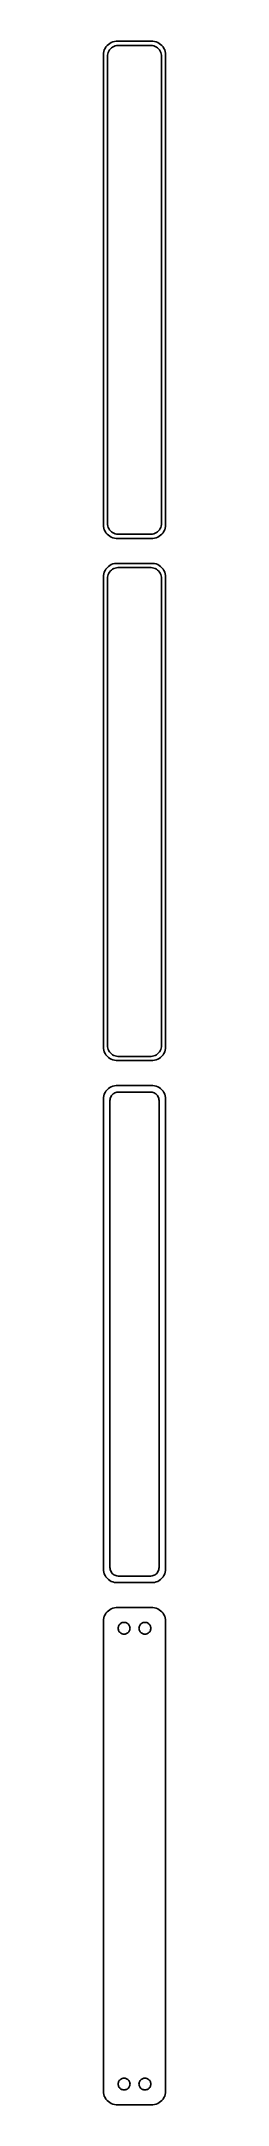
# Model space of a CAD drawing. Header units: metres. Extents: x -11 to 11, y 666 to 1413.
import ezdxf

# ---------------------------------------------------------------- set-up
doc = ezdxf.new("R2010")
doc.units = ezdxf.units.M

msp = doc.modelspace()

# ---------------------------------------------------------------- linework, layer by layer
for p, q in [((-9.43712, 1411.85), (-9.89484, 1411.42)), ((-8.92912, 1412.22), (-9.43712, 1411.85)), ((-8.37889, 1412.52), (-8.92912, 1412.22)), ((-7.79507, 1412.76), (-8.37889, 1412.52)), ((-7.1869, 1412.91), (-7.79507, 1412.76)), ((-6.56395, 1412.99), (-7.1869, 1412.91)), ((6.56395, 1412.99), (-6.56395, 1412.99)), ((7.1869, 1412.91), (6.56395, 1412.99)), ((7.79507, 1412.76), (7.1869, 1412.91)), ((8.37889, 1412.52), (7.79507, 1412.76)), ((8.92912, 1412.22), (8.37889, 1412.52)), ((9.43712, 1411.85), (8.92912, 1412.22)), ((9.89484, 1411.42), (9.43712, 1411.85)), ((-11.2106, 1408.63), (-11.25, 1408)), ((-11.25, 1408), (-11.25, 1238)), ((-11.0929, 1409.24), (-11.2106, 1408.63)), ((-10.8989, 1409.84), (-11.0929, 1409.24)), ((-10.6315, 1410.41), (-10.8989, 1409.84)), ((-10.2951, 1410.94), (-10.6315, 1410.41)), ((-9.89484, 1411.42), (-10.2951, 1410.94)), ((-9.75, 1407.5), (-9.71844, 1408)), ((-9.75, 1238.5), (-9.75, 1407.5)), ((-9.71844, 1408), (-9.62433, 1408.49)), ((-9.62433, 1408.49), (-9.4691, 1408.97)), ((-9.4691, 1408.97), (-9.25522, 1409.43)), ((-9.25522, 1409.43), (-8.98605, 1409.85)), ((-8.98605, 1409.85), (-8.66586, 1410.24)), ((-8.66586, 1410.24), (-8.29968, 1410.58)), ((-8.29968, 1410.58), (-7.8933, 1410.88)), ((-7.8933, 1410.88), (-7.45311, 1411.12)), ((-7.45311, 1411.12), (-6.98605, 1411.3)), ((-6.98605, 1411.3), (-6.49951, 1411.43)), ((-6.49951, 1411.43), (-6.00116, 1411.49)), ((-6.00116, 1411.49), (6.00116, 1411.49)), ((6.00116, 1411.49), (6.49951, 1411.43)), ((6.49951, 1411.43), (6.98605, 1411.3)), ((6.98605, 1411.3), (7.45311, 1411.12)), ((7.45311, 1411.12), (7.8933, 1410.88)), ((7.8933, 1410.88), (8.29968, 1410.58)), ((8.29968, 1410.58), (8.66586, 1410.24)), ((8.66586, 1410.24), (8.98605, 1409.85)), ((8.98605, 1409.85), (9.25522, 1409.43)), ((9.25522, 1409.43), (9.4691, 1408.97)), ((9.4691, 1408.97), (9.62433, 1408.49)), ((9.62433, 1408.49), (9.71844, 1408)), ((9.71844, 1408), (9.75, 1407.5)), ((9.75, 1407.5), (9.75, 1238.5)), ((10.2951, 1410.94), (9.89484, 1411.42)), ((10.6315, 1410.41), (10.2951, 1410.94)), ((10.8989, 1409.84), (10.6315, 1410.41)), ((11.0929, 1409.24), (10.8989, 1409.84)), ((11.2106, 1408.63), (11.0929, 1409.24)), ((11.25, 1408), (11.2106, 1408.63)), ((11.25, 1238), (11.25, 1408)), ((-11.25, 1238), (-11.2106, 1237.37)), ((-11.2106, 1237.37), (-11.0929, 1236.76)), ((-11.0929, 1236.76), (-10.8989, 1236.16)), ((-10.8989, 1236.16), (-10.6315, 1235.59)), ((-10.6315, 1235.59), (-10.2951, 1235.06)), ((-10.2951, 1235.06), (-9.89484, 1234.58)), ((-9.89484, 1234.58), (-9.43712, 1234.15)), ((-9.71844, 1238), (-9.75, 1238.5)), ((-9.62433, 1237.51), (-9.71844, 1238)), ((-9.4691, 1237.03), (-9.62433, 1237.51)), ((-9.25522, 1236.57), (-9.4691, 1237.03)), ((-9.43712, 1234.15), (-8.92912, 1233.78)), ((-8.98605, 1236.15), (-9.25522, 1236.57)), ((-8.66586, 1235.76), (-8.98605, 1236.15)), ((-8.92912, 1233.78), (-8.37889, 1233.48)), ((-8.29968, 1235.42), (-8.66586, 1235.76)), ((-8.37889, 1233.48), (-7.79507, 1233.24)), ((-7.8933, 1235.12), (-8.29968, 1235.42)), ((-7.45311, 1234.88), (-7.8933, 1235.12)), ((-7.79507, 1233.24), (-7.1869, 1233.09)), ((-6.98605, 1234.7), (-7.45311, 1234.88)), ((-7.1869, 1233.09), (-6.56395, 1233.01)), ((-6.49951, 1234.57), (-6.98605, 1234.7)), ((-6.56395, 1233.01), (6.56395, 1233.01)), ((-6.00116, 1234.51), (-6.49951, 1234.57)), ((6.00116, 1234.51), (-6.00116, 1234.51)), ((6.49951, 1234.57), (6.00116, 1234.51)), ((6.98605, 1234.7), (6.49951, 1234.57)), ((6.56395, 1233.01), (7.1869, 1233.09)), ((7.45311, 1234.88), (6.98605, 1234.7)), ((7.1869, 1233.09), (7.79507, 1233.24)), ((7.8933, 1235.12), (7.45311, 1234.88)), ((7.79507, 1233.24), (8.37889, 1233.48)), ((8.29968, 1235.42), (7.8933, 1235.12)), ((8.66586, 1235.76), (8.29968, 1235.42)), ((8.37889, 1233.48), (8.92912, 1233.78)), ((8.98605, 1236.15), (8.66586, 1235.76)), ((8.92912, 1233.78), (9.43712, 1234.15)), ((9.25522, 1236.57), (8.98605, 1236.15)), ((9.4691, 1237.03), (9.25522, 1236.57)), ((9.43712, 1234.15), (9.89484, 1234.58)), ((9.62433, 1237.51), (9.4691, 1237.03)), ((9.71844, 1238), (9.62433, 1237.51)), ((9.75, 1238.5), (9.71844, 1238)), ((9.89484, 1234.58), (10.2951, 1235.06)), ((10.2951, 1235.06), (10.6315, 1235.59)), ((10.6315, 1235.59), (10.8989, 1236.16)), ((10.8989, 1236.16), (11.0929, 1236.76)), ((11.0929, 1236.76), (11.2106, 1237.37)), ((11.2106, 1237.37), (11.25, 1238)), ((-11.2106, 1219.63), (-11.25, 1219)), ((-11.25, 1219), (-11.25, 1049)), ((-11.0929, 1220.24), (-11.2106, 1219.63)), ((-10.8989, 1220.84), (-11.0929, 1220.24)), ((-10.6315, 1221.41), (-10.8989, 1220.84)), ((-10.2951, 1221.94), (-10.6315, 1221.41)), ((-9.89484, 1222.42), (-10.2951, 1221.94)), ((-9.43712, 1222.85), (-9.89484, 1222.42)), ((-9.75, 1218.5), (-9.71844, 1219)), ((-9.75, 1049.5), (-9.75, 1218.5)), ((-9.71844, 1219), (-9.62433, 1219.49)), ((-9.62433, 1219.49), (-9.4691, 1219.97)), ((-9.4691, 1219.97), (-9.25522, 1220.43)), ((-8.92912, 1223.22), (-9.43712, 1222.85)), ((-9.25522, 1220.43), (-8.98605, 1220.85)), ((-8.98605, 1220.85), (-8.66586, 1221.24)), ((-8.37889, 1223.52), (-8.92912, 1223.22)), ((-8.66586, 1221.24), (-8.29968, 1221.58)), ((-7.79507, 1223.76), (-8.37889, 1223.52)), ((-8.29968, 1221.58), (-7.8933, 1221.88)), ((-7.8933, 1221.88), (-7.45311, 1222.12)), ((-7.1869, 1223.91), (-7.79507, 1223.76)), ((-7.45311, 1222.12), (-6.98605, 1222.3)), ((-6.56395, 1223.99), (-7.1869, 1223.91)), ((-6.98605, 1222.3), (-6.49951, 1222.43)), ((6.56395, 1223.99), (-6.56395, 1223.99)), ((-6.49951, 1222.43), (-6.00116, 1222.49)), ((-6.00116, 1222.49), (6.00116, 1222.49)), ((6.00116, 1222.49), (6.49951, 1222.43)), ((6.49951, 1222.43), (6.98605, 1222.3)), ((7.1869, 1223.91), (6.56395, 1223.99)), ((6.98605, 1222.3), (7.45311, 1222.12)), ((7.79507, 1223.76), (7.1869, 1223.91)), ((7.45311, 1222.12), (7.8933, 1221.88)), ((8.37889, 1223.52), (7.79507, 1223.76)), ((7.8933, 1221.88), (8.29968, 1221.58)), ((8.29968, 1221.58), (8.66586, 1221.24)), ((8.92912, 1223.22), (8.37889, 1223.52)), ((8.66586, 1221.24), (8.98605, 1220.85)), ((9.43712, 1222.85), (8.92912, 1223.22)), ((8.98605, 1220.85), (9.25522, 1220.43)), ((9.25522, 1220.43), (9.4691, 1219.97)), ((9.89484, 1222.42), (9.43712, 1222.85)), ((9.4691, 1219.97), (9.62433, 1219.49)), ((9.62433, 1219.49), (9.71844, 1219)), ((9.71844, 1219), (9.75, 1218.5)), ((9.75, 1218.5), (9.75, 1049.5)), ((10.2951, 1221.94), (9.89484, 1222.42)), ((10.6315, 1221.41), (10.2951, 1221.94)), ((10.8989, 1220.84), (10.6315, 1221.41)), ((11.0929, 1220.24), (10.8989, 1220.84)), ((11.2106, 1219.63), (11.0929, 1220.24)), ((11.25, 1219), (11.2106, 1219.63)), ((11.25, 1049), (11.25, 1219)), ((-11.25, 1049), (-11.2106, 1048.37)), ((-11.2106, 1048.37), (-11.0929, 1047.76)), ((-11.0929, 1047.76), (-10.8989, 1047.16)), ((-10.8989, 1047.16), (-10.6315, 1046.59)), ((-10.6315, 1046.59), (-10.2951, 1046.06)), ((-10.2951, 1046.06), (-9.89484, 1045.58)), ((-9.71844, 1049), (-9.75, 1049.5)), ((-9.62433, 1048.51), (-9.71844, 1049)), ((-9.4691, 1048.03), (-9.62433, 1048.51)), ((-9.25522, 1047.57), (-9.4691, 1048.03)), ((-8.98605, 1047.15), (-9.25522, 1047.57)), ((-8.66586, 1046.76), (-8.98605, 1047.15)), ((-8.29968, 1046.42), (-8.66586, 1046.76)), ((-7.8933, 1046.12), (-8.29968, 1046.42)), ((-7.45311, 1045.88), (-7.8933, 1046.12)), ((-6.98605, 1045.7), (-7.45311, 1045.88)), ((7.45311, 1045.88), (6.98605, 1045.7)), ((7.8933, 1046.12), (7.45311, 1045.88)), ((8.29968, 1046.42), (7.8933, 1046.12)), ((8.66586, 1046.76), (8.29968, 1046.42)), ((8.98605, 1047.15), (8.66586, 1046.76)), ((9.25522, 1047.57), (8.98605, 1047.15)), ((9.4691, 1048.03), (9.25522, 1047.57)), ((9.62433, 1048.51), (9.4691, 1048.03)), ((9.71844, 1049), (9.62433, 1048.51)), ((9.75, 1049.5), (9.71844, 1049)), ((9.89484, 1045.58), (10.2951, 1046.06)), ((10.2951, 1046.06), (10.6315, 1046.59)), ((10.6315, 1046.59), (10.8989, 1047.16)), ((10.8989, 1047.16), (11.0929, 1047.76)), ((11.0929, 1047.76), (11.2106, 1048.37)), ((11.2106, 1048.37), (11.25, 1049)), ((-9.89484, 1045.58), (-9.43712, 1045.15)), ((-9.43712, 1045.15), (-8.92912, 1044.78)), ((-8.92912, 1044.78), (-8.37889, 1044.48)), ((-8.37889, 1044.48), (-7.79507, 1044.24)), ((-7.79507, 1044.24), (-7.1869, 1044.09)), ((-7.1869, 1044.09), (-6.56395, 1044.01)), ((-6.49951, 1045.57), (-6.98605, 1045.7)), ((-6.56395, 1044.01), (6.56395, 1044.01)), ((-6.00116, 1045.51), (-6.49951, 1045.57)), ((6.00116, 1045.51), (-6.00116, 1045.51)), ((6.49951, 1045.57), (6.00116, 1045.51)), ((6.98605, 1045.7), (6.49951, 1045.57)), ((6.56395, 1044.01), (7.1869, 1044.09)), ((7.1869, 1044.09), (7.79507, 1044.24)), ((7.79507, 1044.24), (8.37889, 1044.48)), ((8.37889, 1044.48), (8.92912, 1044.78)), ((8.92912, 1044.78), (9.43712, 1045.15)), ((9.43712, 1045.15), (9.89484, 1045.58)), ((-11.0929, 1031.24), (-11.2106, 1030.63)), ((-10.8989, 1031.84), (-11.0929, 1031.24)), ((-10.6315, 1032.41), (-10.8989, 1031.84)), ((-10.2951, 1032.94), (-10.6315, 1032.41)), ((-9.89484, 1033.42), (-10.2951, 1032.94)), ((-9.43712, 1033.85), (-9.89484, 1033.42)), ((-8.92912, 1034.22), (-9.43712, 1033.85)), ((-8.37889, 1034.52), (-8.92912, 1034.22)), ((-8.64432, 1030.65), (-8.47786, 1031)), ((-8.47786, 1031), (-8.2684, 1031.33)), ((-7.79507, 1034.76), (-8.37889, 1034.52)), ((-8.2684, 1031.33), (-8.01921, 1031.63)), ((-8.01921, 1031.63), (-7.73424, 1031.9)), ((-7.1869, 1034.91), (-7.79507, 1034.76)), ((-7.73424, 1031.9), (-7.41798, 1032.13)), ((-7.41798, 1032.13), (-7.07541, 1032.32)), ((-6.56395, 1034.99), (-7.1869, 1034.91)), ((-7.07541, 1032.32), (-6.71194, 1032.46)), ((-6.71194, 1032.46), (-6.3333, 1032.56)), ((6.56395, 1034.99), (-6.56395, 1034.99)), ((-6.3333, 1032.56), (-5.94545, 1032.61)), ((-5.94545, 1032.61), (5.94545, 1032.61)), ((5.94545, 1032.61), (6.3333, 1032.56)), ((6.3333, 1032.56), (6.71194, 1032.46)), ((7.1869, 1034.91), (6.56395, 1034.99)), ((6.71194, 1032.46), (7.07541, 1032.32)), ((7.07541, 1032.32), (7.41798, 1032.13)), ((7.79507, 1034.76), (7.1869, 1034.91)), ((7.41798, 1032.13), (7.73424, 1031.9)), ((7.73424, 1031.9), (8.01921, 1031.63)), ((8.37889, 1034.52), (7.79507, 1034.76)), ((8.01921, 1031.63), (8.2684, 1031.33)), ((8.2684, 1031.33), (8.47786, 1031)), ((8.92912, 1034.22), (8.37889, 1034.52)), ((8.47786, 1031), (8.64432, 1030.65)), ((9.43712, 1033.85), (8.92912, 1034.22)), ((9.89484, 1033.42), (9.43712, 1033.85)), ((10.2951, 1032.94), (9.89484, 1033.42)), ((10.6315, 1032.41), (10.2951, 1032.94)), ((10.8989, 1031.84), (10.6315, 1032.41)), ((11.0929, 1031.24), (10.8989, 1031.84)), ((11.2106, 1030.63), (11.0929, 1031.24)), ((-11.2106, 1030.63), (-11.25, 1030)), ((-11.25, 1030), (-11.25, 860)), ((-8.86292, 1029.5), (-8.83836, 1029.89)), ((-8.86292, 860.5), (-8.86292, 1029.5)), ((-8.83836, 1029.89), (-8.76512, 1030.27)), ((-8.76512, 1030.27), (-8.64432, 1030.65)), ((8.64432, 1030.65), (8.76512, 1030.27)), ((8.76512, 1030.27), (8.83836, 1029.89)), ((8.83836, 1029.89), (8.86292, 1029.5)), ((8.86292, 1029.5), (8.86292, 860.5)), ((11.25, 1030), (11.2106, 1030.63)), ((11.25, 860), (11.25, 1030)), ((-11.25, 860), (-11.2106, 859.373)), ((-11.2106, 859.373), (-11.0929, 858.757)), ((-8.83836, 860.11), (-8.86292, 860.5)), ((-8.76512, 859.726), (-8.83836, 860.11)), ((-8.64432, 859.354), (-8.76512, 859.726)), ((-8.47786, 859), (-8.64432, 859.354)), ((8.64432, 859.354), (8.47786, 859)), ((8.76512, 859.726), (8.64432, 859.354)), ((8.83836, 860.11), (8.76512, 859.726)), ((8.86292, 860.5), (8.83836, 860.11)), ((11.0929, 858.757), (11.2106, 859.373)), ((11.2106, 859.373), (11.25, 860)), ((-11.0929, 858.757), (-10.8989, 858.159)), ((-10.8989, 858.159), (-10.6315, 857.591)), ((-10.6315, 857.591), (-10.2951, 857.061)), ((-10.2951, 857.061), (-9.89484, 856.577)), ((-9.89484, 856.577), (-9.43712, 856.147)), ((-9.43712, 856.147), (-8.92912, 855.778)), ((-8.92912, 855.778), (-8.37889, 855.476)), ((-8.2684, 858.67), (-8.47786, 859)), ((-8.37889, 855.476), (-7.79507, 855.245)), ((-8.01921, 858.369), (-8.2684, 858.67)), ((-7.73424, 858.101), (-8.01921, 858.369)), ((-7.79507, 855.245), (-7.1869, 855.089)), ((-7.41798, 857.872), (-7.73424, 858.101)), ((-7.07541, 857.683), (-7.41798, 857.872)), ((-7.1869, 855.089), (-6.56395, 855.01)), ((-6.71194, 857.539), (-7.07541, 857.683)), ((-6.3333, 857.442), (-6.71194, 857.539)), ((-6.56395, 855.01), (6.56395, 855.01)), ((-5.94545, 857.393), (-6.3333, 857.442)), ((5.94545, 857.393), (-5.94545, 857.393)), ((6.3333, 857.442), (5.94545, 857.393)), ((6.71194, 857.539), (6.3333, 857.442)), ((6.56395, 855.01), (7.1869, 855.089)), ((7.07541, 857.683), (6.71194, 857.539)), ((7.41798, 857.872), (7.07541, 857.683)), ((7.1869, 855.089), (7.79507, 855.245)), ((7.73424, 858.101), (7.41798, 857.872)), ((8.01921, 858.369), (7.73424, 858.101)), ((7.79507, 855.245), (8.37889, 855.476)), ((8.2684, 858.67), (8.01921, 858.369)), ((8.47786, 859), (8.2684, 858.67)), ((8.37889, 855.476), (8.92912, 855.778)), ((8.92912, 855.778), (9.43712, 856.147)), ((9.43712, 856.147), (9.89484, 856.577)), ((9.89484, 856.577), (10.2951, 857.061)), ((10.2951, 857.061), (10.6315, 857.591)), ((10.6315, 857.591), (10.8989, 858.159)), ((10.8989, 858.159), (11.0929, 858.757)), ((-9.89484, 844.423), (-10.2951, 843.939)), ((-9.43712, 844.853), (-9.89484, 844.423)), ((-8.92912, 845.222), (-9.43712, 844.853)), ((-8.37889, 845.524), (-8.92912, 845.222)), ((-7.79507, 845.755), (-8.37889, 845.524)), ((-7.1869, 845.911), (-7.79507, 845.755)), ((-6.56395, 845.99), (-7.1869, 845.911)), ((6.56395, 845.99), (-6.56395, 845.99)), ((7.1869, 845.911), (6.56395, 845.99)), ((7.79507, 845.755), (7.1869, 845.911)), ((8.37889, 845.524), (7.79507, 845.755)), ((8.92912, 845.222), (8.37889, 845.524)), ((9.43712, 844.853), (8.92912, 845.222)), ((9.89484, 844.423), (9.43712, 844.853)), ((10.2951, 843.939), (9.89484, 844.423)), ((-11.2106, 841.627), (-11.25, 841)), ((-11.25, 841), (-11.25, 671)), ((-11.0929, 842.243), (-11.2106, 841.627)), ((-10.8989, 842.841), (-11.0929, 842.243)), ((-10.6315, 843.409), (-10.8989, 842.841)), ((-10.2951, 843.939), (-10.6315, 843.409)), ((-5.88528, 838.5), (-5.86845, 838.768)), ((-5.86845, 838.232), (-5.88528, 838.5)), ((-5.86845, 838.768), (-5.81821, 839.031)), ((-5.81821, 837.969), (-5.86845, 838.232)), ((-5.81821, 839.031), (-5.73534, 839.286)), ((-5.73534, 837.714), (-5.81821, 837.969)), ((-5.73534, 839.286), (-5.62117, 839.529)), ((-5.62117, 837.471), (-5.73534, 837.714)), ((-5.62117, 839.529), (-5.47748, 839.755)), ((-5.47748, 837.245), (-5.62117, 837.471)), ((-5.47748, 839.755), (-5.30655, 839.962)), ((-5.30655, 837.038), (-5.47748, 837.245)), ((-5.30655, 839.962), (-5.11108, 840.145)), ((-5.11108, 836.855), (-5.30655, 837.038)), ((-5.11108, 840.145), (-4.89413, 840.303)), ((-4.89413, 836.697), (-5.11108, 836.855)), ((-4.89413, 840.303), (-4.65915, 840.432)), ((-4.65915, 836.568), (-4.89413, 836.697)), ((-4.65915, 840.432), (-4.40984, 840.531)), ((-4.40984, 840.531), (-4.1501, 840.597)), ((-4.1501, 840.597), (-3.88406, 840.631)), ((-3.88406, 840.631), (-3.61592, 840.631)), ((-3.61592, 840.631), (-3.34988, 840.597)), ((-3.34988, 840.597), (-3.09015, 840.531)), ((-3.09015, 840.531), (-2.84084, 840.432)), ((-2.84084, 840.432), (-2.60585, 840.303)), ((-2.60585, 836.697), (-2.84084, 836.568)), ((-2.60585, 840.303), (-2.3889, 840.145)), ((-2.3889, 836.855), (-2.60585, 836.697)), ((-2.3889, 840.145), (-2.19344, 839.962)), ((-2.19344, 837.038), (-2.3889, 836.855)), ((-2.19344, 839.962), (-2.02251, 839.755)), ((-2.02251, 837.245), (-2.19344, 837.038)), ((-2.02251, 839.755), (-1.87881, 839.529)), ((-1.87881, 837.471), (-2.02251, 837.245)), ((-1.87881, 839.529), (-1.76465, 839.286)), ((-1.76465, 837.714), (-1.87881, 837.471)), ((-1.76465, 839.286), (-1.68178, 839.031)), ((-1.68178, 837.969), (-1.76465, 837.714)), ((-1.68178, 839.031), (-1.63153, 838.768)), ((-1.63153, 838.232), (-1.68178, 837.969)), ((-1.63153, 838.768), (-1.6147, 838.5)), ((-1.6147, 838.5), (-1.63153, 838.232)), ((1.6147, 838.5), (1.63153, 838.768)), ((1.63153, 838.232), (1.6147, 838.5)), ((1.63153, 838.768), (1.68178, 839.031)), ((1.68178, 837.969), (1.63153, 838.232)), ((1.68178, 839.031), (1.76465, 839.286)), ((1.76465, 837.714), (1.68178, 837.969)), ((1.76465, 839.286), (1.87881, 839.529)), ((1.87881, 837.471), (1.76465, 837.714)), ((1.87881, 839.529), (2.02251, 839.755)), ((2.02251, 837.245), (1.87881, 837.471)), ((2.02251, 839.755), (2.19344, 839.962)), ((2.19344, 837.038), (2.02251, 837.245)), ((2.19344, 839.962), (2.3889, 840.145)), ((2.3889, 836.855), (2.19344, 837.038)), ((2.3889, 840.145), (2.60585, 840.303)), ((2.60585, 836.697), (2.3889, 836.855)), ((2.60585, 840.303), (2.84084, 840.432)), ((2.84084, 836.568), (2.60585, 836.697)), ((2.84084, 840.432), (3.09015, 840.531)), ((3.09015, 840.531), (3.34988, 840.597)), ((3.34988, 840.597), (3.61592, 840.631)), ((3.61592, 840.631), (3.88406, 840.631)), ((3.88406, 840.631), (4.1501, 840.597)), ((4.1501, 840.597), (4.40984, 840.531)), ((4.40984, 840.531), (4.65915, 840.432)), ((4.65915, 840.432), (4.89413, 840.303)), ((4.89413, 836.697), (4.65915, 836.568)), ((4.89413, 840.303), (5.11108, 840.145)), ((5.11108, 836.855), (4.89413, 836.697)), ((5.11108, 840.145), (5.30655, 839.962)), ((5.30655, 837.038), (5.11108, 836.855)), ((5.30655, 839.962), (5.47748, 839.755)), ((5.47748, 837.245), (5.30655, 837.038)), ((5.47748, 839.755), (5.62117, 839.529)), ((5.62117, 837.471), (5.47748, 837.245)), ((5.62117, 839.529), (5.73534, 839.286)), ((5.73534, 837.714), (5.62117, 837.471)), ((5.73534, 839.286), (5.81821, 839.031)), ((5.81821, 837.969), (5.73534, 837.714)), ((5.81821, 839.031), (5.86845, 838.768)), ((5.86845, 838.232), (5.81821, 837.969)), ((5.86845, 838.768), (5.88528, 838.5)), ((5.88528, 838.5), (5.86845, 838.232)), ((10.6315, 843.409), (10.2951, 843.939)), ((10.8989, 842.841), (10.6315, 843.409)), ((11.0929, 842.243), (10.8989, 842.841)), ((11.2106, 841.627), (11.0929, 842.243)), ((11.25, 841), (11.2106, 841.627)), ((11.25, 671), (11.25, 841)), ((-4.40984, 836.469), (-4.65915, 836.568)), ((-4.1501, 836.403), (-4.40984, 836.469)), ((-3.88406, 836.369), (-4.1501, 836.403)), ((-3.61592, 836.369), (-3.88406, 836.369)), ((-3.34988, 836.403), (-3.61592, 836.369)), ((-3.09015, 836.469), (-3.34988, 836.403)), ((-2.84084, 836.568), (-3.09015, 836.469)), ((3.09015, 836.469), (2.84084, 836.568)), ((3.34988, 836.403), (3.09015, 836.469)), ((3.61592, 836.369), (3.34988, 836.403)), ((3.88406, 836.369), (3.61592, 836.369)), ((4.1501, 836.403), (3.88406, 836.369)), ((4.40984, 836.469), (4.1501, 836.403)), ((4.65915, 836.568), (4.40984, 836.469)), ((-5.88528, 673.5), (-5.86845, 673.768)), ((-5.86845, 673.232), (-5.88528, 673.5)), ((-5.86845, 673.768), (-5.81821, 674.031)), ((-5.81821, 672.969), (-5.86845, 673.232)), ((-5.81821, 674.031), (-5.73534, 674.286)), ((-5.73534, 672.714), (-5.81821, 672.969)), ((-5.73534, 674.286), (-5.62117, 674.529)), ((-5.62117, 672.471), (-5.73534, 672.714)), ((-5.62117, 674.529), (-5.47748, 674.755)), ((-5.47748, 672.245), (-5.62117, 672.471)), ((-5.47748, 674.755), (-5.30655, 674.962)), ((-5.30655, 674.962), (-5.11108, 675.145)), ((-5.11108, 675.145), (-4.89413, 675.303)), ((-4.89413, 675.303), (-4.65915, 675.432)), ((-4.65915, 675.432), (-4.40984, 675.531)), ((-4.40984, 675.531), (-4.1501, 675.597)), ((-4.1501, 675.597), (-3.88406, 675.631)), ((-3.88406, 675.631), (-3.61592, 675.631)), ((-3.61592, 675.631), (-3.34988, 675.597)), ((-3.34988, 675.597), (-3.09015, 675.531)), ((-3.09015, 675.531), (-2.84084, 675.432)), ((-2.84084, 675.432), (-2.60585, 675.303)), ((-2.60585, 675.303), (-2.3889, 675.145)), ((-2.3889, 675.145), (-2.19344, 674.962)), ((-2.19344, 674.962), (-2.02251, 674.755)), ((-2.02251, 674.755), (-1.87881, 674.529)), ((-1.87881, 672.471), (-2.02251, 672.245)), ((-1.87881, 674.529), (-1.76465, 674.286)), ((-1.76465, 672.714), (-1.87881, 672.471)), ((-1.76465, 674.286), (-1.68178, 674.031)), ((-1.68178, 672.969), (-1.76465, 672.714)), ((-1.68178, 674.031), (-1.63153, 673.768)), ((-1.63153, 673.232), (-1.68178, 672.969)), ((-1.63153, 673.768), (-1.6147, 673.5)), ((-1.6147, 673.5), (-1.63153, 673.232)), ((1.6147, 673.5), (1.63153, 673.768)), ((1.63153, 673.232), (1.6147, 673.5)), ((1.63153, 673.768), (1.68178, 674.031)), ((1.68178, 672.969), (1.63153, 673.232)), ((1.68178, 674.031), (1.76465, 674.286)), ((1.76465, 672.714), (1.68178, 672.969)), ((1.76465, 674.286), (1.87881, 674.529)), ((1.87881, 672.471), (1.76465, 672.714)), ((1.87881, 674.529), (2.02251, 674.755)), ((2.02251, 672.245), (1.87881, 672.471)), ((2.02251, 674.755), (2.19344, 674.962)), ((2.19344, 674.962), (2.3889, 675.145)), ((2.3889, 675.145), (2.60585, 675.303)), ((2.60585, 675.303), (2.84084, 675.432)), ((2.84084, 675.432), (3.09015, 675.531)), ((3.09015, 675.531), (3.34988, 675.597)), ((3.34988, 675.597), (3.61592, 675.631)), ((3.61592, 675.631), (3.88406, 675.631)), ((3.88406, 675.631), (4.1501, 675.597)), ((4.1501, 675.597), (4.40984, 675.531)), ((4.40984, 675.531), (4.65915, 675.432)), ((4.65915, 675.432), (4.89413, 675.303)), ((4.89413, 675.303), (5.11108, 675.145)), ((5.11108, 675.145), (5.30655, 674.962)), ((5.30655, 674.962), (5.47748, 674.755)), ((5.47748, 674.755), (5.62117, 674.529)), ((5.62117, 672.471), (5.47748, 672.245)), ((5.62117, 674.529), (5.73534, 674.286)), ((5.73534, 672.714), (5.62117, 672.471)), ((5.73534, 674.286), (5.81821, 674.031)), ((5.81821, 672.969), (5.73534, 672.714)), ((5.81821, 674.031), (5.86845, 673.768)), ((5.86845, 673.232), (5.81821, 672.969)), ((5.86845, 673.768), (5.88528, 673.5)), ((5.88528, 673.5), (5.86845, 673.232)), ((-11.25, 671), (-11.2106, 670.373)), ((-11.2106, 670.373), (-11.0929, 669.757)), ((-11.0929, 669.757), (-10.8989, 669.159)), ((-10.8989, 669.159), (-10.6315, 668.591)), ((-10.6315, 668.591), (-10.2951, 668.061)), ((-10.2951, 668.061), (-9.89484, 667.577)), ((-9.89484, 667.577), (-9.43712, 667.147)), ((-9.43712, 667.147), (-8.92912, 666.778)), ((-8.92912, 666.778), (-8.37889, 666.476)), ((-8.37889, 666.476), (-7.79507, 666.245)), ((-7.79507, 666.245), (-7.1869, 666.089)), ((-7.1869, 666.089), (-6.56395, 666.01)), ((-6.56395, 666.01), (6.56395, 666.01)), ((-5.30655, 672.038), (-5.47748, 672.245)), ((-5.11108, 671.855), (-5.30655, 672.038)), ((-4.89413, 671.697), (-5.11108, 671.855)), ((-4.65915, 671.568), (-4.89413, 671.697)), ((-4.40984, 671.469), (-4.65915, 671.568)), ((-4.1501, 671.403), (-4.40984, 671.469)), ((-3.88406, 671.369), (-4.1501, 671.403)), ((-3.61592, 671.369), (-3.88406, 671.369)), ((-3.34988, 671.403), (-3.61592, 671.369)), ((-3.09015, 671.469), (-3.34988, 671.403)), ((-2.84084, 671.568), (-3.09015, 671.469)), ((-2.60585, 671.697), (-2.84084, 671.568)), ((-2.3889, 671.855), (-2.60585, 671.697)), ((-2.19344, 672.038), (-2.3889, 671.855)), ((-2.02251, 672.245), (-2.19344, 672.038)), ((2.19344, 672.038), (2.02251, 672.245)), ((2.3889, 671.855), (2.19344, 672.038)), ((2.60585, 671.697), (2.3889, 671.855)), ((2.84084, 671.568), (2.60585, 671.697)), ((3.09015, 671.469), (2.84084, 671.568)), ((3.34988, 671.403), (3.09015, 671.469)), ((3.61592, 671.369), (3.34988, 671.403)), ((3.88406, 671.369), (3.61592, 671.369)), ((4.1501, 671.403), (3.88406, 671.369)), ((4.40984, 671.469), (4.1501, 671.403)), ((4.65915, 671.568), (4.40984, 671.469)), ((4.89413, 671.697), (4.65915, 671.568)), ((5.11108, 671.855), (4.89413, 671.697)), ((5.30655, 672.038), (5.11108, 671.855)), ((5.47748, 672.245), (5.30655, 672.038)), ((6.56395, 666.01), (7.1869, 666.089)), ((7.1869, 666.089), (7.79507, 666.245)), ((7.79507, 666.245), (8.37889, 666.476)), ((8.37889, 666.476), (8.92912, 666.778)), ((8.92912, 666.778), (9.43712, 667.147)), ((9.43712, 667.147), (9.89484, 667.577)), ((9.89484, 667.577), (10.2951, 668.061)), ((10.2951, 668.061), (10.6315, 668.591)), ((10.6315, 668.591), (10.8989, 669.159)), ((10.8989, 669.159), (11.0929, 669.757)), ((11.0929, 669.757), (11.2106, 670.373)), ((11.2106, 670.373), (11.25, 671))]:
    msp.add_line(p, q)

doc.saveas('drawing.dxf')
